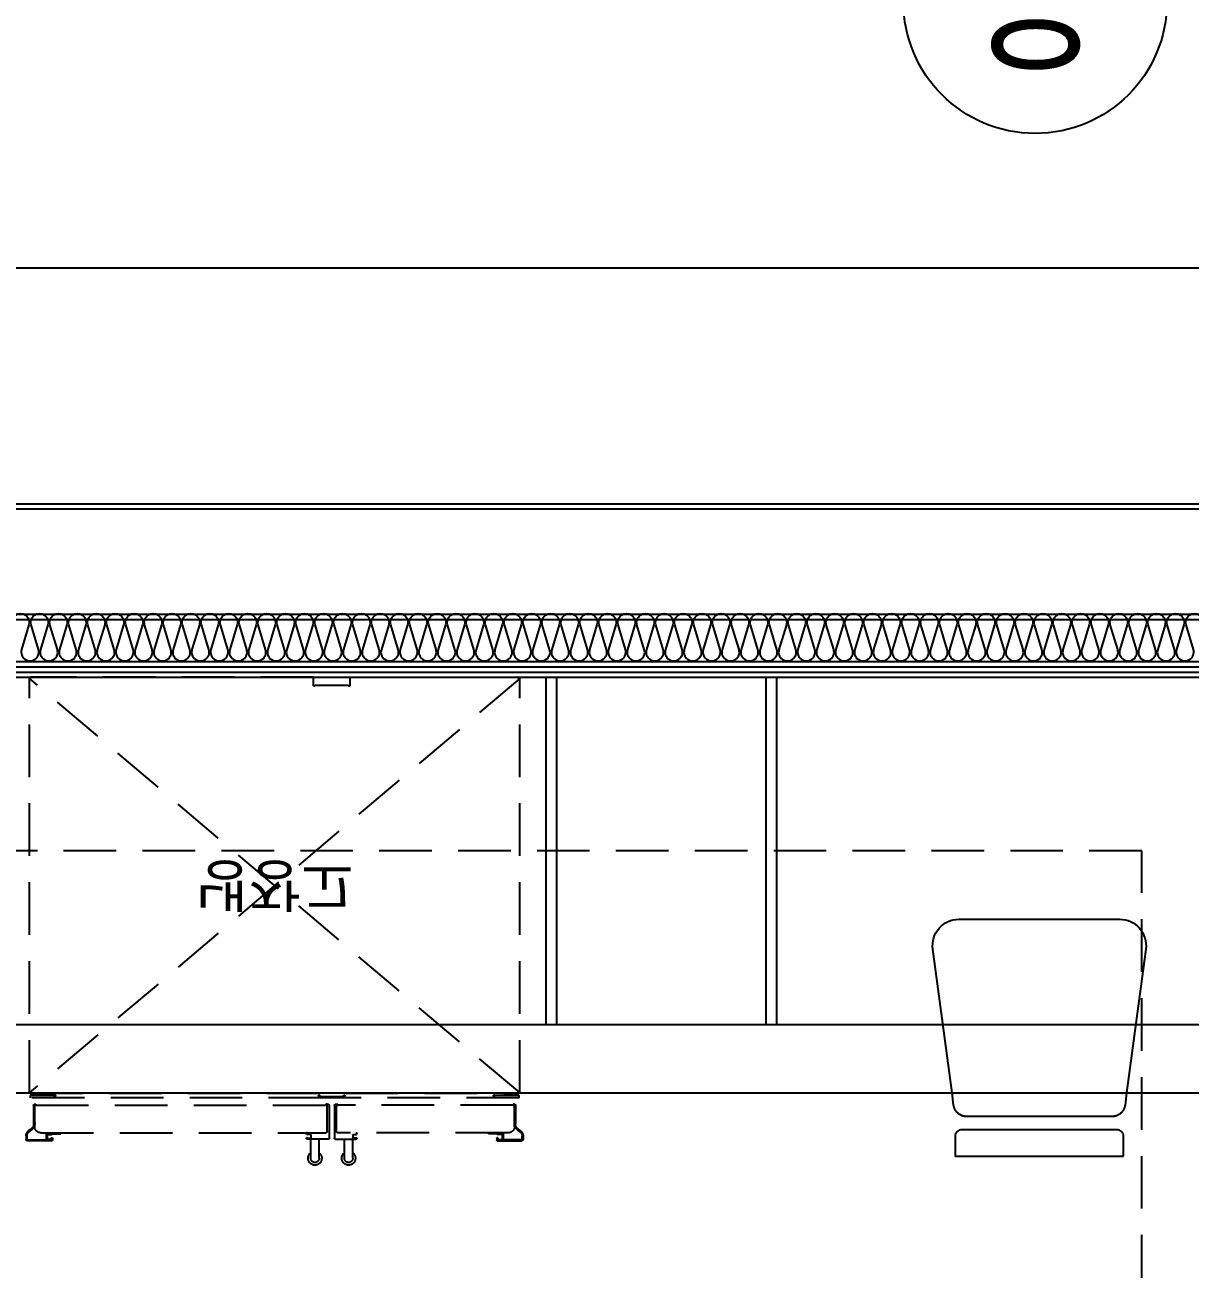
# Model space of a CAD drawing. Header units: millimetres. Extents: x 0 to 1390178, y 0 to 110113.
# Drawn here: x 727508 to 729724, y 37056 to 39421 of the extents above; entities that cross this region are included whole.
import ezdxf
from ezdxf.enums import TextEntityAlignment as Align
from ezdxf.xclip import XClip

# ---------------------------------------------------------------- set-up
doc = ezdxf.new("R2010")
doc.units = ezdxf.units.MM
doc.header["$LTSCALE"] = 100
doc.header["$XCLIPFRAME"] = 0
for name, pattern in [('X - 단위세대 확장형$0$CEN', [62, 60, -1, 0, -1]), ('X - 단위세대 확장형$0$HID', [1.5, 1, -0.5]), ('X - 평면도$0$CEN', [62, 60, -1, 0, -1])]:
    doc.linetypes.add(name, pattern=pattern)
doc.layers.get('DEFPOINTS').update_dxf_attribs({"color": 145})
for name, color, linetype in [('DIM', 7, 'Continuous'), ('SYM', 7, 'Continuous'), ('TEXT1', 7, 'Continuous'), ('X - 단위세대 확장형$0$A-GIP', 6, 'Continuous'), ('X - 단위세대 확장형$0$A-INS', 9, 'Continuous'), ('X - 단위세대 확장형$0$AA-WAXM-CONC', 2, 'Continuous'), ('X - 단위세대 확장형$0$AA-XXXX-CNTL', 1, 'X - 단위세대 확장형$0$CEN'), ('X - 단위세대 확장형$0$F-KIT', 6, 'Continuous'), ('X - 단위세대 확장형$0$결로방지단열재', 7, 'X - 단위세대 확장형$0$HID'), ('X - 평면도$0$AA-XXXX-CNTL', 1, 'X - 평면도$0$CEN')]:
    doc.layers.add(name, color=color, linetype=linetype)
doc.layers.add('X - 단위세대 확장형$0$A-MC', color=171, linetype='Continuous', plot=False)
doc.layers.add('X - 단위세대 확장형$0$DEFPOINT', color=163, linetype='Continuous', plot=False)
doc.styles.add('HAUD01', font='Dotum.ttf')
doc.styles.add('X - 단위세대 확장형$0$X-55$0$맑은 고딕', font='malgun.ttf')
doc.dimstyles.new('HAUD-80', dxfattribs={"dimscale": 100, "dimtxt": 2.5, "dimasz": 0.5, "dimexe": 0, "dimexo": 1.5, "dimgap": 1, "dimtad": 1, "dimdec": 0, "dimdsep": 46, "dimlunit": 6, "dimtxsty": 'HAUD01', "dimblk": 'Z_DOT', "dimcen": 2.5, "dimdle": 1.5, "dimclrd": 7, "dimclre": 7, "dimclrt": 4, "dimadec": 0, "dimazin": 0, "dimtfac": 1, "dimtdec": 0, "dimtix": 1, "dimtmove": 2, "dimatfit": 3, "dimfxl": 1, "dimtvp": 1, "dimtolj": 1, "dimtzin": 0, "dimarcsym": 0})

# ---------------------------------------------------------------- blocks, each defined once
blk = doc.blocks.new('X - 단위세대 확장형$0$A$C738F6F64')
at = {"layer": 'X - 단위세대 확장형$0$F-KIT', "color": 8, "linetype": 'X - 단위세대 확장형$0$HID'}
for p, q in [((-466, -393.7), (466, 393.6)), ((-466, 393.6), (466, -393.7)), ((-464.8, 393.6), (-466, 393.6)), ((-466, -393.7), (-466, 393.6)), ((-463.8, 394.6), (-464.8, 394.6)), ((-464.8, 393.6), (-464.8, 394.6)), ((-463.8, 394.6), (-463.8, 395.8)), ((-143.7, 395.8), (-463.8, 395.8)), ((-143.7, 379.6), (-143.7, 395.8)), ((-140.7, 379.6), (-143.7, 379.6)), ((-140.7, 379.6), (-140.7, 380.9)), ((-76.7, 380.9), (-140.7, 380.9)), ((-76.7, 379.6), (-76.7, 380.9)), ((-73.7, 379.6), (-76.7, 379.6)), ((-73.7, 395.8), (463.8, 395.8)), ((-73.7, 379.6), (-73.7, 395.8)), ((463.8, 394.6), (463.8, 395.8)), ((464.8, 394.6), (463.8, 394.6)), ((464.8, 393.6), (464.8, 394.6)), ((464.8, 393.6), (466, 393.6)), ((466, -393.7), (466, 393.6)), ((464.8, -394.9), (-464.8, -394.9)), ((-464.8, -399.4), (-420.4, -399.4)), ((-464.8, -403.4), (-464.8, -399.4)), ((-415.9, -399.4), (-417.5, -397)), ((-131.7, -398.4), (-133.7, -398.4)), ((-108.7, -401.4), (-128.7, -401.4)), ((-108.7, -401.4), (-108.7, -403.4)), ((-88.7, -401.4), (-108.7, -401.4)), ((-83.7, -398.4), (-85.7, -398.4)), ((416.8, -398.4), (418.7, -396.4)), ((421.7, -399.4), (464.8, -399.4)), ((464.8, -399.4), (464.8, -403.4)), ((-464.8, -403.4), (-108.7, -403.4)), ((-458.1, -417.9), (-458.1, -453.2)), ((-457.1, -422.9), (-457.1, -426.4)), ((-456.1, -421.9), (-456.1, -417.9)), ((-456.1, -458.2), (-456.1, -419.9)), ((-455.6, -415.4), (-453.6, -415.4)), ((-453.6, -417.4), (-455.6, -417.4)), ((-453.6, -415.4), (-453.6, -417.4)), ((-453.6, -417.4), (-120.2, -417.4)), ((-120.2, -415.9), (-120.2, -416.9)), ((-116.7, -415.4), (-119.7, -415.4)), ((-117.7, -467.7), (-117.7, -419.9)), ((-113.7, -418.4), (-113.7, -480.5)), ((-108.7, -403.4), (-88.7, -403.4)), ((-103.7, -418.4), (-103.7, -480.5)), ((-100.7, -415.4), (-97.7, -415.4)), ((-99.7, -467.7), (-99.7, -419.9)), ((-97.2, -415.9), (-97.2, -416.9)), ((453.6, -417.4), (-97.2, -417.4)), ((-88.7, -403.4), (464.8, -403.4)), ((455.6, -415.4), (453.6, -415.4)), ((453.6, -415.4), (453.6, -417.4)), ((453.6, -417.4), (455.6, -417.4)), ((456.1, -421.9), (456.1, -417.9)), ((456.1, -458.2), (456.1, -419.9)), ((457.1, -422.9), (457.1, -426.4)), ((458.1, -417.9), (458.1, -453.2)), ((-457.1, -446.4), (-457.1, -449.9)), ((-456.6, -426.9), (-456.4, -426.9)), ((-456.6, -445.9), (-456.4, -445.9)), ((-456.2, -428.9), (-456.2, -427.1)), ((-456.2, -443.9), (-456.2, -428.9)), ((-456.2, -445.7), (-456.2, -443.9)), ((456.2, -428.9), (456.2, -427.1)), ((456.2, -443.9), (456.2, -428.9)), ((456.2, -445.7), (456.2, -443.9)), ((456.6, -426.9), (456.4, -426.9)), ((456.6, -445.9), (456.4, -445.9)), ((457.1, -446.4), (457.1, -449.9)), ((-467.7, -466.4), (-462.9, -462.8)), ((-466.5, -468), (-461.7, -464.5)), ((-456.1, -450.9), (-456.1, -453.2)), ((-444.1, -470.2), (-120.2, -470.2)), ((-434.5, -470.7), (-434.5, -483)), ((-433, -471.2), (-422.9, -471.2)), ((-423.3, -473.4), (-422.3, -472.2)), ((-422.3, -472.2), (-420.3, -472.2)), ((-422.1, -470.7), (-422.2, -470.9)), ((-420.7, -470.2), (-407, -470.2)), ((-420.5, -472.2), (-407, -472.2)), ((-406.5, -470.7), (-406.5, -471.7)), ((-154.7, -470.2), (-156.7, -470.2)), ((-156.7, -472.2), (-156.7, -470.7)), ((-155.8, -473.4), (-156.7, -472.2)), ((444.1, -470.2), (-97.2, -470.2)), ((-62.7, -470.2), (-60.7, -470.2)), ((-61.6, -473.4), (-60.7, -472.2)), ((-60.7, -472.2), (-60.7, -470.7)), ((406.5, -470.7), (406.5, -471.7)), ((420.7, -470.2), (407, -470.2)), ((420.5, -472.2), (407, -472.2)), ((422.4, -472.2), (420.4, -472.2)), ((422.1, -470.7), (422.2, -470.9)), ((423.3, -473.4), (422.4, -472.2)), ((433, -471.2), (422.9, -471.2)), ((434.5, -470.7), (434.5, -483)), ((456.1, -450.9), (456.1, -453.2)), ((466.5, -468), (461.8, -464.5)), ((467.7, -466.4), (462.9, -462.8)), ((-472.5, -476), (-472.5, -482.5)), ((-470.5, -482.5), (-470.5, -476)), ((-469.5, -483.5), (-435, -483.5)), ((-423.5, -485.5), (-469.5, -485.5)), ((-432.5, -473.7), (-432.5, -482)), ((-432.3, -473.5), (-423.4, -473.5)), ((-424.5, -483), (-431.5, -483)), ((-424.5, -480), (-424.5, -483)), ((-424.5, -480), (-424.5, -480)), ((-424, -479.5), (-422.7, -479.5)), ((-422.5, -480.5), (-422.5, -479.7)), ((-422.5, -480.5), (-422.5, -484.5)), ((-156.7, -480.5), (-156.7, -479.7)), ((-155.2, -479.5), (-156.5, -479.5)), ((-148.9, -473.5), (-155.6, -473.5)), ((-154.7, -480), (-154.7, -480.5)), ((-154.7, -480), (-154.7, -480)), ((-154.7, -480.4), (-149.7, -480.4)), ((-115.7, -482.5), (-154.7, -482.5)), ((-148.7, -473.7), (-148.7, -479.4)), ((-148.7, -518.5), (-148.7, -482.5)), ((-132.7, -518.5), (-132.7, -482.5)), ((-101.7, -482.5), (-62.7, -482.5)), ((-84.7, -518.5), (-84.7, -482.5)), ((-68.7, -473.7), (-68.7, -479.4)), ((-68.7, -518.5), (-68.7, -482.5)), ((-68.5, -473.5), (-61.8, -473.5)), ((-62.7, -480.4), (-67.7, -480.4)), ((-62.7, -480), (-62.7, -480.5)), ((-62.7, -480), (-62.7, -480)), ((-62.2, -479.5), (-60.9, -479.5)), ((-60.7, -480.5), (-60.7, -479.7)), ((422.5, -480.5), (422.5, -479.7)), ((422.5, -480.5), (422.5, -484.5)), ((424, -479.5), (422.7, -479.5)), ((432.3, -473.5), (423.4, -473.5)), ((423.5, -485.5), (469.5, -485.5)), ((424.5, -480), (424.5, -483)), ((424.5, -480), (424.5, -480)), ((424.5, -483), (431.5, -483)), ((432.5, -473.7), (432.5, -482)), ((469.5, -483.5), (435, -483.5)), ((470.5, -482.5), (470.5, -476)), ((472.5, -476), (472.5, -482.5))]:
    blk.add_line(p, q, dxfattribs=at)
blk.add_lwpolyline([(-463.8, 395.8), (-466, 395.8), (-466, 393.6), (-463.8, 393.6)], close=True, dxfattribs=at)
for centre, radius, start, end in [((-464.8, -393.7), 1.2, 180, 270), ((-420.8, -398.4), 5, 270, 347.8398), ((-420.4, -396.4), 3, 270, 348.0765), ((-128.7, -398.4), 5, 180.5, 270), ((-128.7, -398.4), 3, 180.5, 270), ((-88.7, -398.4), 5, 270, 359.5), ((-88.7, -398.4), 3, 270, 359.5), ((421.8, -398.4), 5, 180.5, 270), ((421.7, -396.4), 3, 180.5, 270), ((464.8, -393.7), 1.2, 270, 0), ((-455.6, -417.9), 2.5, 90, 180), ((-456.6, -422.9), 0.5, 90, 180), ((-456.6, -421.9), 0.5, 270, 0), ((-455.6, -417.9), 0.5, 90, 180), ((-453.6, -419.9), 2.5, 90, 180), ((-119.7, -415.9), 0.5, 90, 180), ((-119.7, -416.9), 0.5, 180, 270), ((-120.2, -419.9), 2.5, 0, 90), ((-116.7, -418.4), 3, 0, 90), ((-100.7, -418.4), 3, 90, 180), ((-97.2, -419.9), 2.5, 90, 180), ((-97.7, -415.9), 0.5, 0, 90), ((-97.7, -416.9), 0.5, 270, 0), ((453.6, -419.9), 2.5, 0, 90), ((455.6, -417.9), 2.5, 0, 90), ((455.6, -417.9), 0.5, 0, 90), ((456.6, -421.9), 0.5, 180, 270), ((456.6, -422.9), 0.5, 0, 90), ((-456.6, -426.4), 0.5, 180, 270), ((-456.6, -446.4), 0.5, 90, 180), ((-456.4, -427.1), 0.2, 0, 90), ((-456.4, -445.7), 0.2, 270, 0), ((456.4, -427.1), 0.2, 90, 180), ((456.4, -445.7), 0.2, 180, 270), ((456.6, -426.4), 0.5, 270, 0), ((456.6, -446.4), 0.5, 0, 90), ((-460.5, -476), 12, 126.6144, 180), ((-460.5, -476), 10, 126.6144, 180), ((-470.1, -453.2), 12, 306.6144, 0), ((-470.1, -453.2), 14, 306.6144, 346.2709), ((-456.6, -449.9), 0.5, 180, 270), ((-456.6, -450.9), 0.5, 0, 90), ((-470.1, -453.2), 14, 346.2709, 0), ((-444.1, -458.2), 12, 180, 270), ((-434, -470.7), 0.5, 90, 180), ((-434, -470.7), 0.5, 0, 90), ((-433, -470.7), 0.5, 180, 270), ((-422.9, -470.2), 1, 270, 315), ((-422.3, -472.4), 0.2, 90, 142.4314), ((-420.7, -472.2), 2, 90, 135), ((-407, -470.7), 0.5, 0, 90), ((-407, -471.7), 0.5, 270, 0), ((-156.2, -470.7), 0.5, 90, 180), ((-120.2, -467.7), 2.5, 270, 0), ((-97.2, -467.7), 2.5, 180, 270), ((-61.2, -470.7), 0.5, 0, 90), ((407, -470.7), 0.5, 90, 180), ((407, -471.7), 0.5, 180, 270), ((420.7, -472.2), 2, 45, 90), ((422.9, -470.2), 1, 225, 270), ((422.3, -472.4), 0.2, 37.5686, 90), ((433, -470.7), 0.5, 270, 0), ((434, -470.7), 0.5, 90, 180), ((434, -470.7), 0.5, 0, 90), ((444.1, -458.2), 12, 270, 0), ((456.6, -450.9), 0.5, 90, 180), ((470.1, -453.2), 14, 180, 193.7291), ((470.1, -453.2), 14, 193.7291, 233.3856), ((456.6, -449.9), 0.5, 270, 0), ((470.1, -453.2), 12, 180, 233.3856), ((460.5, -476), 10, 0, 53.3856), ((460.5, -476), 12, 0, 53.3856), ((-469.5, -482.5), 3, 180, 270), ((-469.5, -482.5), 1, 180, 270), ((-435, -483), 0.5, 270, 0), ((-432.3, -473.7), 0.2, 90, 180), ((-431.5, -482), 1, 180, 270), ((-424, -480), 0.5, 90, 180), ((-423.5, -484.5), 1, 270, 0), ((-423.4, -473.3), 0.2, 270, 322.4314), ((-422.7, -479.7), 0.2, 0, 90), ((-156.5, -479.7), 0.2, 90, 180), ((-154.7, -480.5), 2, 180, 270), ((-155.6, -473.3), 0.2, 217.5686, 270), ((-155.2, -480), 0.5, 0, 90), ((-149.7, -479.4), 1, 270, 0), ((-148.9, -473.7), 0.2, 0, 90), ((-115.7, -480.5), 2, 270, 0), ((-101.7, -480.5), 2, 180, 270), ((-68.5, -473.7), 0.2, 90, 180), ((-67.7, -479.4), 1, 180, 270), ((-62.2, -480), 0.5, 90, 180), ((-62.7, -480.5), 2, 270, 0), ((-61.8, -473.3), 0.2, 270, 322.4314), ((-60.9, -479.7), 0.2, 0, 90), ((422.7, -479.7), 0.2, 90, 180), ((423.5, -484.5), 1, 180, 270), ((423.4, -473.3), 0.2, 217.5686, 270), ((424, -480), 0.5, 0, 90), ((431.5, -482), 1, 270, 0), ((432.3, -473.7), 0.2, 0, 90), ((435, -483), 0.5, 180, 270), ((469.5, -482.5), 3, 270, 0), ((469.5, -482.5), 1, 270, 0), ((-140.7, -518.5), 13, 127.9799, 52.0201), ((-140.7, -518.5), 8, 180, 0), ((-76.7, -518.5), 13, 127.9799, 52.0201), ((-76.7, -518.5), 8, 180, 0)]:
    blk.add_arc(centre, radius, start, end, dxfattribs=at)
at = {"layer": 'X - 단위세대 확장형$0$DEFPOINT', "style": 'X - 단위세대 확장형$0$X-55$0$맑은 고딕'}
blk.add_text('냉장고', height=80, rotation=180, dxfattribs=at).set_placement((0, 0), align=Align.MIDDLE_CENTER)
blk = doc.blocks.new('X - 단위세대 확장형$0$A$C6f67e9a2')
at = {"layer": 'DEFPOINTS'}
blk.add_line((24480.1, -11672.5), (33162.5, -11672.5), dxfattribs=at)
blk.add_line((24480.1, -11672.5), (33162.5, -11672.5), dxfattribs=at)
at = {"layer": 'X - 단위세대 확장형$0$A-GIP'}
for p, q in [((26000, -10862.5), (31340, -10862.5)), ((26000, -10872.5), (31330, -10872.5))]:
    blk.add_line(p, q, dxfattribs=at)
at = {"layer": 'X - 단위세대 확장형$0$A-INS'}
blk.add_line((24800, -10852.5), (31350, -10852.5), dxfattribs=at)
blk.add_lwpolyline([(28852, -10782.7, -1.337394), (28884, -10782.7), (28870, -10830, 1.337394), (28902, -10830), (28888, -10782.7, -1.337394), (28920, -10782.7), (28906, -10830, 1.337394), (28938, -10830), (28924, -10782.7, -1.337394), (28956, -10782.7), (28942, -10830, 1.337394), (28974, -10830), (28960, -10782.7, -1.337394), (28992, -10782.7), (28978, -10830, 1.337394), (29010, -10830), (28996, -10782.7, -1.337394), (29028, -10782.7), (29014, -10830, 1.337394), (29046, -10830), (29032, -10782.7, -1.337394), (29064, -10782.7), (29050, -10830, 1.337394), (29082, -10830), (29068, -10782.7, -1.337394), (29100, -10782.7), (29086, -10830, 1.337394), (29118, -10830), (29104, -10782.7, -1.337394), (29136, -10782.7), (29122, -10830, 1.337394), (29154, -10830), (29140, -10782.7, -1.337394), (29172, -10782.7), (29158, -10830, 1.337394), (29190, -10830), (29176, -10782.7, -1.337394), (29208, -10782.7), (29194, -10830, 1.337394), (29226, -10830), (29212, -10782.7, -1.337394), (29244, -10782.7), (29230, -10830, 1.337394), (29262, -10830), (29248, -10782.7, -1.337394), (29280, -10782.7), (29266, -10830, 1.337394), (29298, -10830), (29284, -10782.7, -1.337394), (29316, -10782.7), (29302, -10830, 1.337394), (29334, -10830), (29320, -10782.7, -1.337394), (29352, -10782.7), (29338, -10830, 1.337394), (29370, -10830), (29356, -10782.7, -1.337394), (29388, -10782.7), (29374, -10830, 1.337394), (29406, -10830), (29392, -10782.7, -1.337394), (29424, -10782.7), (29410, -10830, 1.337394), (29442, -10830), (29428, -10782.7, -1.337394), (29460, -10782.7), (29446, -10830, 1.337394), (29478, -10830), (29464, -10782.7, -1.337394), (29496, -10782.7), (29482, -10830, 1.337394), (29514, -10830), (29500, -10782.7, -1.337394), (29532, -10782.7), (29518, -10830, 1.337394), (29550, -10830), (29536, -10782.7, -1.337394), (29568, -10782.7), (29554, -10830, 1.337394), (29586, -10830), (29572, -10782.7, -1.337394), (29604, -10782.7), (29590, -10830, 1.337394), (29622, -10830), (29608, -10782.7, -1.337394), (29640, -10782.7), (29626, -10830, 1.337394), (29658, -10830), (29644, -10782.7, -1.337394), (29676, -10782.7), (29662, -10830, 1.337394), (29694, -10830), (29680, -10782.7, -1.337394), (29712, -10782.7), (29698, -10830, 1.337394), (29730, -10830), (29716, -10782.7, -1.337394), (29748, -10782.7), (29734, -10830, 1.337394), (29766, -10830), (29752, -10782.7, -1.337394), (29784, -10782.7), (29770, -10830, 1.337394), (29802, -10830), (29788, -10782.7, -1.337394), (29820, -10782.7), (29806, -10830, 1.337394), (29838, -10830), (29824, -10782.7, -1.337394), (29856, -10782.7), (29842, -10830, 1.337394), (29874, -10830), (29860, -10782.7, -1.337394), (29892, -10782.7), (29878, -10830, 1.337394), (29910, -10830), (29896, -10782.7, -1.337394), (29928, -10782.7), (29914, -10830, 1.337394), (29946, -10830), (29932, -10782.7, -1.337394), (29964, -10782.7), (29950, -10830, 1.337394), (29982, -10830), (29968, -10782.7, -1.337394), (30000, -10782.7), (29986, -10830, 1.337394), (30018, -10830), (30004, -10782.7, -1.337394), (30036, -10782.7), (30022, -10830, 1.337394), (30054, -10830), (30040, -10782.7, -1.337394), (30072, -10782.7), (30058, -10830, 1.337394), (30090, -10830), (30076, -10782.7, -1.337394), (30108, -10782.7), (30094, -10830, 1.337394), (30126, -10830), (30112, -10782.7, -1.337394), (30144, -10782.7), (30130, -10830, 1.337394), (30162, -10830), (30148, -10782.7, -1.337394), (30180, -10782.7), (30166, -10830, 1.337394), (30198, -10830), (30184, -10782.7, -1.337394), (30216, -10782.7), (30202, -10830, 1.337394), (30234, -10830), (30220, -10782.7, -1.337394), (30252, -10782.7), (30238, -10830, 1.337394), (30270, -10830), (30256, -10782.7, -1.337394), (30288, -10782.7), (30274, -10830, 1.337394), (30306, -10830), (30292, -10782.7, -1.337394), (30324, -10782.7), (30310, -10830, 1.337394), (30342, -10830), (30328, -10782.7, -1.337394), (30360, -10782.7), (30346, -10830, 1.337394), (30378, -10830), (30364, -10782.7, -1.337394), (30396, -10782.7), (30382, -10830, 1.337394), (30414, -10830), (30400, -10782.7, -1.337394), (30432, -10782.7), (30418, -10830, 1.337394), (30450, -10830), (30436, -10782.7, -1.337394), (30468, -10782.7), (30454, -10830, 1.337394), (30486, -10830), (30472, -10782.7, -1.337394), (30504, -10782.7), (30490, -10830, 1.337394), (30522, -10830), (30508, -10782.7, -1.337394), (30540, -10782.7), (30526, -10830, 1.337394), (30558, -10830), (30544, -10782.7, -1.337394), (30576, -10782.7), (30562, -10830, 1.337394), (30594, -10830), (30580, -10782.7, -1.337394), (30612, -10782.7), (30598, -10830, 1.337394), (30630, -10830), (30616, -10782.7, -1.337394), (30648, -10782.7), (30634, -10830, 1.337394), (30666, -10830), (30652, -10782.7, -1.337394), (30684, -10782.7), (30670, -10830, 1.337394), (30702, -10830), (30688, -10782.7, -1.337394), (30720, -10782.7), (30706, -10830, 1.337394), (30738, -10830), (30724, -10782.7, -1.337394), (30756, -10782.7), (30742, -10830, 1.337394), (30774, -10830), (30760, -10782.7, -1.337394), (30792, -10782.7), (30778, -10830, 1.337394), (30810, -10830), (30796, -10782.7, -1.337394), (30828, -10782.7), (30814, -10830, 1.337394), (30846, -10830), (30832, -10782.7, -1.337394), (30864, -10782.7), (30850, -10830, 1.337394), (30882, -10830), (30868, -10782.7, -1.337394), (30900, -10782.7), (30886, -10830, 1.337394), (30918, -10830), (30904, -10782.7, -1.337394), (30936, -10782.7), (30922, -10830, 1.337394), (30954, -10830), (30940, -10782.7, -1.337394), (30972, -10782.7), (30958, -10830, 1.337394), (30990, -10830), (30976, -10782.7, -1.337394), (31008, -10782.7), (30994, -10830, 1.337394), (31026, -10830), (31012, -10782.7, -1.337394), (31044, -10782.7), (31030, -10830, 1.337394), (31062, -10830), (31048, -10782.7, -1.337394), (31080, -10782.7), (31066, -10830, 1.337394), (31098, -10830), (31084, -10782.7, -1.337394), (31116, -10782.7)], format="xyb", dxfattribs=at)
at = {"layer": 'X - 단위세대 확장형$0$A-MC'}
for p, q in [((24480.1, -10552.5), (32940, -10552.5)), ((24480.1, -10882.5), (33162.5, -10882.5)), ((28790, -10882.5), (33162.5, -10882.5))]:
    blk.add_line(p, q, dxfattribs=at)
at = {"layer": 'X - 단위세대 확장형$0$AA-WAXM-CONC'}
for p, q in [((24600, -10562.5), (32940, -10562.5)), ((24800, -10762.5), (32740, -10762.5))]:
    blk.add_line(p, q, dxfattribs=at)
at = {"layer": 'X - 단위세대 확장형$0$AA-XXXX-CNTL'}
blk.add_line((24480.1, -10772.5), (33162.5, -10772.5), dxfattribs=at)
at = {"layer": 'X - 단위세대 확장형$0$F-KIT'}
for p, q in [((29867, -10882.5), (29867, -11542.5)), ((29887, -10882.5), (29887, -11542.5)), ((30285, -10882.5), (30285, -11542.5)), ((30305, -10882.5), (30305, -11542.5)), ((28790, -11542.5), (31320, -11542.5))]:
    blk.add_line(p, q, dxfattribs=at)
at = {"layer": 'X - 단위세대 확장형$0$F-KIT', "color": 8}
blk.add_lwpolyline([(30639, -11672.5), (30602.5, -11399.1, -0.453592), (30652.1, -11342.5), (30957.9, -11342.5, -0.453592), (31007.5, -11399.1), (30971, -11672.5)], format="xyb", dxfattribs=at)
at = {"extrusion": (0, 0, -1)}
ref = blk.add_blockref('X - 단위세대 확장형$0$A$C738F6F64', (-29351, -11278.4), dxfattribs=dict(at, zscale=-1))
XClip(ref).set_block_clipping_path([(-3811.5225521401, -394.1500000009), (4870.8783580531, 395.8499999991)])
blk = doc.blocks.new('X - 단위세대 확장형$0$20220222-결로')
at = {"layer": 'X - 단위세대 확장형$0$결로방지단열재'}
blk.add_lwpolyline([(7690, 11320), (7690, 13270), (6400, 13270), (6400, 14400), (650, 14400), (650, 11320)], dxfattribs=at)
blk = doc.blocks.new('X - 단위세대 확장형$0$A$C11416124')
at = {"layer": 'X - 단위세대 확장형$0$F-KIT', "color": 8, "elevation": 0}
for points in [[(6164.4, 7175.7, 0.375902), (6186.1, 7150.9), (6482.8, 7111.3, 0.453592), (6539.4, 7160.9), (6539.4, 7466.7, 0.453592), (6482.8, 7516.2), (6186.1, 7476.7, 0.375902), (6164.4, 7451.9)], [(6089.4, 7473.8), (6126.9, 7473.8, -0.414214), (6139.4, 7461.3), (6139.4, 7166.3, -0.414214), (6126.9, 7153.8), (6089.4, 7153.8)]]:
    blk.add_lwpolyline(points, format="xyb", close=True, dxfattribs=at)
at = {"rotation": 270}
blk.add_blockref('X - 단위세대 확장형$0$A$C738F6F64', (6603.6, 5859.8), dxfattribs=at)
blk = doc.blocks.new('X - 단위세대 확장형', base_point=(-475.4, -286.7))
blk.add_blockref('X - 단위세대 확장형$0$A$C6f67e9a2', (45882, 64955.6))
blk.add_blockref('X - 단위세대 확장형$0$20220222-결로', (70482, 39343.1))
ref = blk.add_blockref('X - 단위세대 확장형$0$A$C11416124', (69373.2, 47073.7), dxfattribs=dict(xscale=-1, rotation=270))
XClip(ref).set_block_clipping_path([(3489.4068502185, 988.9141629766), (6209.4068502223, 9671.3150731697)])
blk = doc.blocks.new('dr_갑')
at = {"layer": 'TEXT1'}
blk.add_circle((0, 0), 400, dxfattribs=at)
at = {"layer": 'TEXT1', "style": 'HAUD01'}
blk.add_text('방', height=335.3, dxfattribs=at).set_placement((0, 0), align=Align.MIDDLE)
blk = doc.blocks.new('X - 평면도', base_point=(-475.4, -286.7))
at = {"layer": 'X - 평면도$0$AA-XXXX-CNTL'}
blk.add_line((1078582, 54183.1), (1096213.6, 54183.1), dxfattribs=at)
blk = doc.blocks.new('Z_DOT')
at = {"layer": 'DIM', "color": 0}
for p, q in [((0, -3), (0, 3)), ((-3, 0), (3, 0))]:
    blk.add_line(p, q, dxfattribs=at)
for radius in [1.05, 0.525]:
    blk.add_circle((0, 0), radius, dxfattribs=at)
blk = doc.blocks.new('*D517')
at = {"layer": 'DEFPOINTS', "color": 0, "transparency": 16777216}
for p in [(730072.1, 38959.3), (723332.1, 38385.7), (730072.1, 38385.7)]:
    blk.add_point(p, dxfattribs=at)
at = {"layer": 'DIM', "color": 7, "lineweight": -2, "transparency": 16777216}
for p, q in [((723332.1, 38535.7), (723332.1, 38959.3)), ((723382.1, 38959.3), (730022.1, 38959.3)), ((730072.1, 38535.7), (730072.1, 38959.3))]:
    blk.add_line(p, q, dxfattribs=at)
at = {"layer": 'DIM', "color": 7, "lineweight": -2, "transparency": 16777216, "xscale": 50, "yscale": 50, "zscale": 50, "rotation": 180}
blk.add_blockref('Z_DOT', (723332.1, 38959.3), dxfattribs=at)
at = {"layer": 'DIM', "color": 7, "lineweight": -2, "transparency": 16777216, "xscale": 50, "yscale": 50, "zscale": 50}
blk.add_blockref('Z_DOT', (730072.1, 38959.3), dxfattribs=at)
at = {"layer": 'DIM', "color": 4, "transparency": 16777216, "insert": (726702.1, 39208.5), "char_height": 250, "attachment_point": 5, "style": 'HAUD01'}
blk.add_mtext('\\A1;6,740', dxfattribs=at)

msp = doc.modelspace()

# ---------------------------------------------------------------- block references
at = {"layer": 'SYM'}
ref = msp.add_blockref('X - 단위세대 확장형', (652274.7, -16179.1), dxfattribs=at)
XClip(ref).set_block_clipping_path([(27286.2339647645, 22495.2025850526), (88213.6007378809, 68689.6277392105)])

# ---------------------------------------------------------------- next in the draw order: block references
ref = msp.add_blockref('X - 평면도', (-355725.3, -16179.1))
XClip(ref).set_block_clipping_path([(1027249.9161542748, 15892.4151621381), (1111249.9161542747, 75292.4151621381)])

# ---------------------------------------------------------------- next in the draw order: block references
at = {"xscale": 0.6262795275590645, "yscale": 0.6262795275590645, "zscale": 0.6262795275590645}
msp.add_blockref('dr_갑', (729429.2, 39464.9), dxfattribs=at)

# ---------------------------------------------------------------- next in the draw order: dimensions: what is measured, and where the dimension line sits
at = {"layer": 'DIM'}
dim = msp.add_linear_dim(base=(730072.1, 38959.3), p1=(723332.1, 38385.7), p2=(730072.1, 38385.7), dimstyle='HAUD-80', override={"dimscale": 100}, dxfattribs=at)
dim.commit()
dim.dimension.update_dxf_attribs({"geometry": '*D517', "text_midpoint": (726702.1, 39208.5)})

doc.saveas('drawing.dxf')
